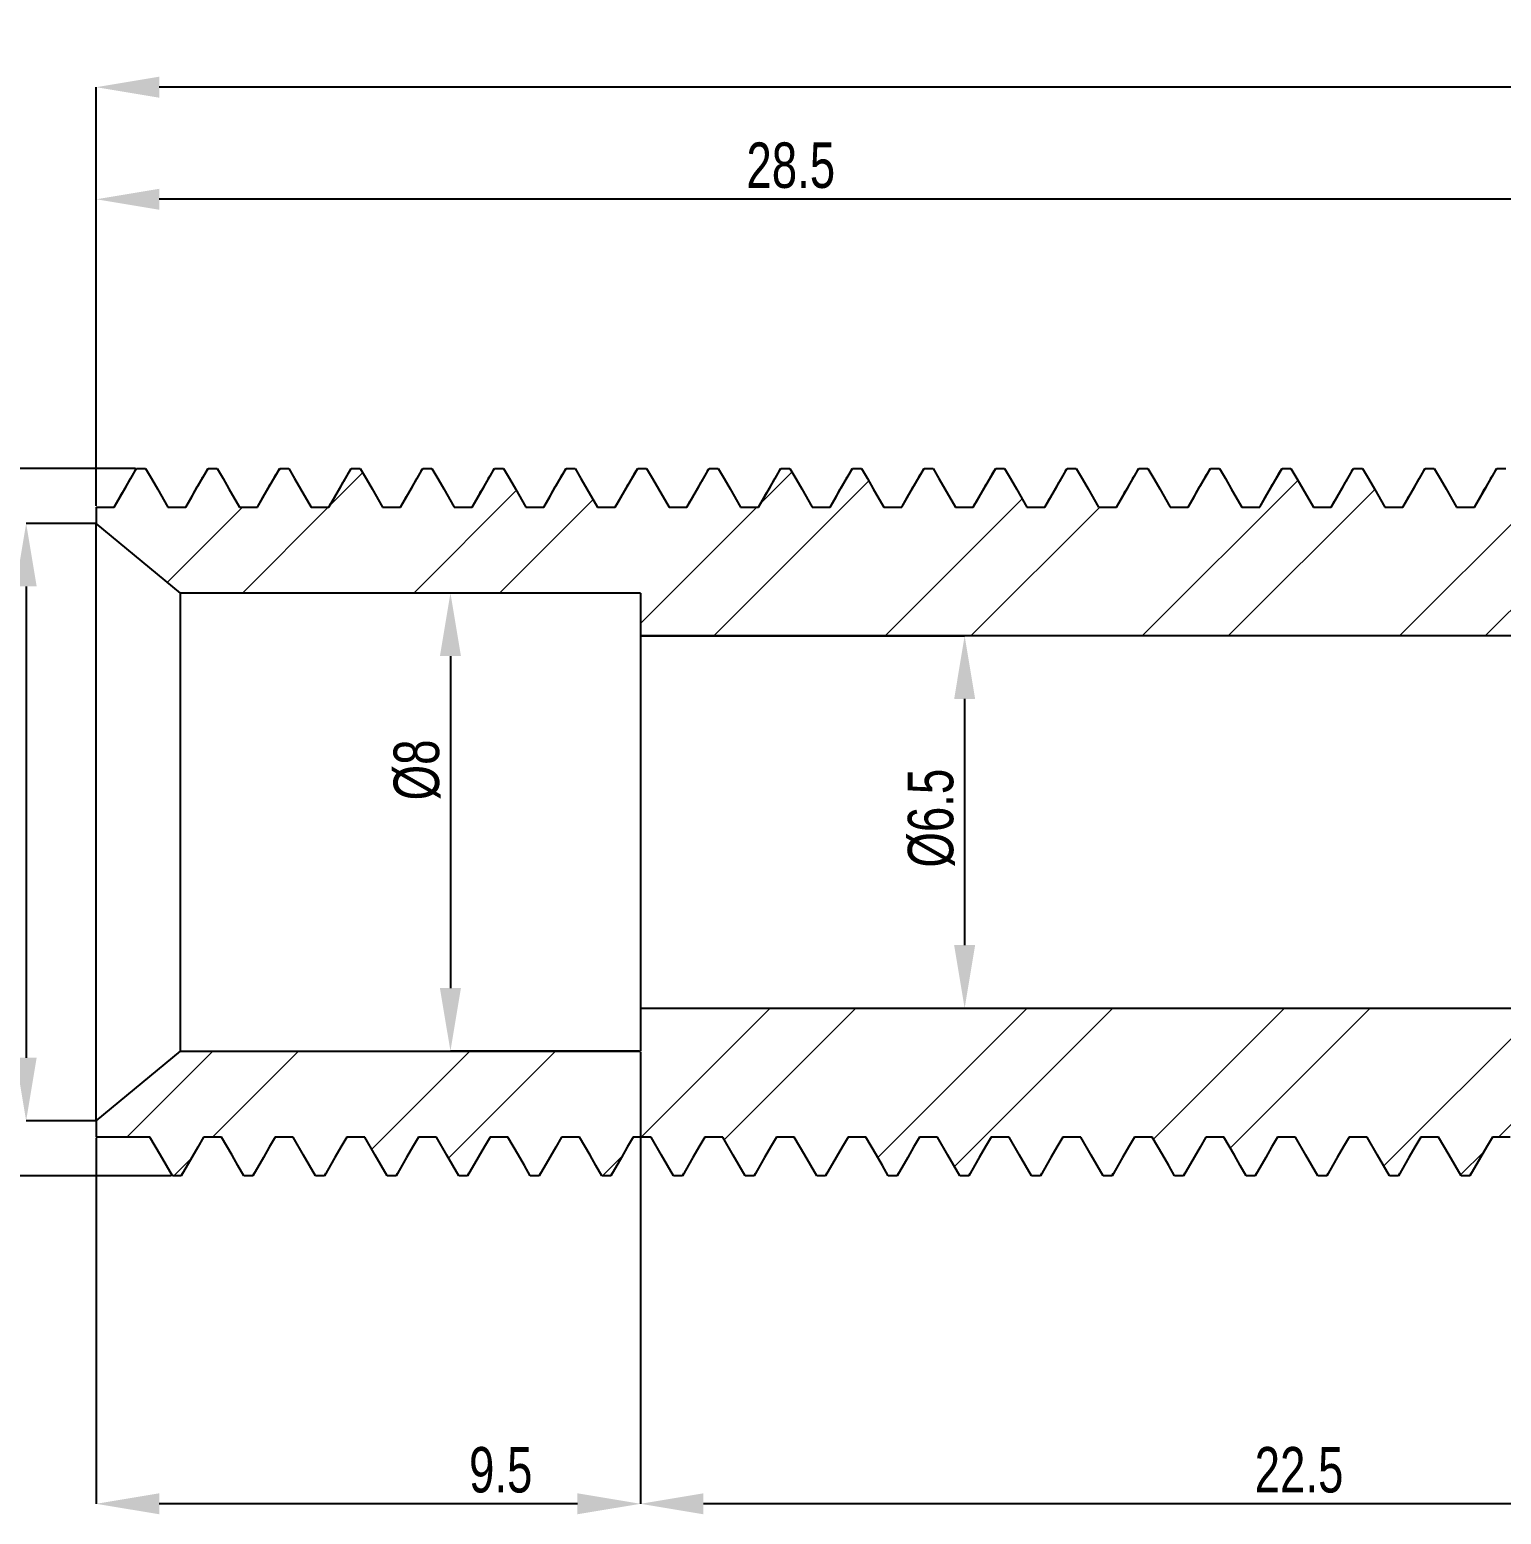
# Model space of a CAD drawing. Header units: millimetres. Extents: x 1113 to 2233, y 538 to 831.
# Drawn here: x 1229.4 to 1306.5, y 640.4 to 718.2 of the extents above; entities that cross this region are included whole.
import ezdxf

# ---------------------------------------------------------------- set-up
doc = ezdxf.new("R2010")
doc.units = ezdxf.units.MM
doc.styles.add('SLDTEXTSTYLE0', font='TXT', dxfattribs={"width": 0.75})
doc.dimstyles.new('SLDDIMSTYLE0', dxfattribs={"dimtxt": 2.38125, "dimasz": 3.302, "dimexe": 0, "dimexo": 0.0625, "dimgap": 0.595312, "dimtad": 1, "dimdec": 6, "dimlfac": 0.333333, "dimrnd": 1e-09, "dimzin": 12, "dimdsep": 46, "dimtxsty": 'SLDTEXTSTYLE0', "dimsah": 1, "dimcen": 0.09, "dimadec": 0, "dimazin": 3, "dimtfac": 1, "dimtdec": 1, "dimtofl": 0, "dimtmove": 0, "dimatfit": 3, "dimfxl": 1, "dimfrac": 2, "dimtolj": 1, "dimtzin": 12, "dimarcsym": 0})
doc.dimstyles.new('SLDDIMSTYLE4', dxfattribs={"dimtxt": 2.38125, "dimasz": 3.302, "dimexe": 0, "dimexo": 0.0625, "dimgap": 0.595312, "dimtad": 1, "dimdec": 6, "dimlfac": 0.333333, "dimrnd": 1e-09, "dimzin": 12, "dimdsep": 46, "dimtxsty": 'SLDTEXTSTYLE0', "dimsah": 1, "dimcen": 0.09, "dimadec": 0, "dimazin": 3, "dimtfac": 1, "dimtdec": 1, "dimtmove": 0, "dimatfit": 0, "dimfxl": 1, "dimfrac": 2, "dimtolj": 1, "dimtzin": 12, "dimarcsym": 0})
doc.dimstyles.new('SLDDIMSTYLE5', dxfattribs={"dimtxt": 2.38125, "dimasz": 3.302, "dimexe": 0, "dimexo": 0.0625, "dimgap": 0.595312, "dimtad": 1, "dimdec": 1, "dimlfac": 0.333333, "dimrnd": 1e-09, "dimzin": 12, "dimdsep": 46, "dimtxsty": 'SLDTEXTSTYLE0', "dimsah": 1, "dimcen": 0.09, "dimadec": 0, "dimazin": 3, "dimtfac": 1, "dimtdec": 1, "dimtofl": 0, "dimtmove": 0, "dimatfit": 3, "dimfxl": 1, "dimfrac": 2, "dimtolj": 1, "dimtzin": 12, "dimarcsym": 0})
pattern_1 = [(45, (1110.37, 536.097), (-6.7352, 6.7352), []), (45, (1114.861, 536.097), (-6.7352, 6.7352), [])]

# ---------------------------------------------------------------- blocks, each defined once
blk = doc.blocks.new('*D76')
at = {"color": 0, "linetype": 'Continuous', "lineweight": -2, "transparency": 16777216}
for p, q in [((1232.879, 693.269), (1232.879, 715.206)), ((1355.577, 715.206), (1236.181, 715.206)), ((1358.879, 705.269), (1358.879, 715.206))]:
    blk.add_line(p, q, dxfattribs=at)
at = {"color": 0, "linetype": 'Continuous', "transparency": 16777216}
for points in [[(1236.181, 715.757), (1236.181, 714.656), (1232.879, 715.206)], [(1355.577, 715.757), (1355.577, 714.656), (1358.879, 715.206)]]:
    blk.add_solid(points, dxfattribs=at)
at = {"layer": 'Defpoints', "color": 0, "linetype": 'Continuous', "transparency": 16777216}
for p in [(1232.879, 715.206), (1358.879, 705.206), (1232.879, 693.206)]:
    blk.add_point(p, dxfattribs=at)
at = {"color": 0, "linetype": 'Continuous', "lineweight": 18, "transparency": 16777216, "insert": (1311.511, 718.183), "char_height": 2.3813, "attachment_point": 2, "style": 'SLDTEXTSTYLE0'}
blk.add_mtext('\\A1;42', dxfattribs=at)
blk = doc.blocks.new('*D78')
at = {"color": 0, "linetype": 'Continuous', "lineweight": -2, "transparency": 16777216}
for p, q in [((1232.879, 693.269), (1232.879, 709.334)), ((1315.077, 709.334), (1236.181, 709.334)), ((1318.379, 705.269), (1318.379, 709.334))]:
    blk.add_line(p, q, dxfattribs=at)
at = {"color": 0, "linetype": 'Continuous', "transparency": 16777216}
for points in [[(1236.181, 709.884), (1236.181, 708.784), (1232.879, 709.334)], [(1315.077, 709.884), (1315.077, 708.784), (1318.379, 709.334)]]:
    blk.add_solid(points, dxfattribs=at)
at = {"layer": 'Defpoints', "color": 0, "linetype": 'Continuous', "transparency": 16777216}
for p in [(1232.879, 709.334), (1318.379, 705.206), (1232.879, 693.206)]:
    blk.add_point(p, dxfattribs=at)
at = {"color": 0, "linetype": 'Continuous', "lineweight": 18, "transparency": 16777216, "insert": (1269.257, 712.311), "char_height": 2.3813, "attachment_point": 2, "style": 'SLDTEXTSTYLE0'}
blk.add_mtext('\\A1;28.5', dxfattribs=at)
blk = doc.blocks.new('*D81')
at = {"color": 0, "linetype": 'Continuous', "lineweight": -2, "transparency": 16777216}
for p, q in [((1261.379, 664.644), (1261.379, 640.991)), ((1328.879, 663.594), (1328.879, 640.991)), ((1325.577, 640.991), (1264.681, 640.991))]:
    blk.add_line(p, q, dxfattribs=at)
at = {"color": 0, "linetype": 'Continuous', "transparency": 16777216}
for points in [[(1264.681, 641.541), (1264.681, 640.441), (1261.379, 640.991)], [(1325.577, 641.541), (1325.577, 640.441), (1328.879, 640.991)]]:
    blk.add_solid(points, dxfattribs=at)
at = {"layer": 'Defpoints', "color": 0, "linetype": 'Continuous', "transparency": 16777216}
for p in [(1261.379, 664.706), (1328.879, 663.656), (1261.379, 640.991)]:
    blk.add_point(p, dxfattribs=at)
at = {"color": 0, "linetype": 'Continuous', "lineweight": 18, "transparency": 16777216, "insert": (1295.879, 643.967), "char_height": 2.3813, "attachment_point": 2, "style": 'SLDTEXTSTYLE0'}
blk.add_mtext('\\A1;22.5', dxfattribs=at)
blk = doc.blocks.new('*D82')
at = {"color": 0, "linetype": 'Continuous', "lineweight": -2, "transparency": 16777216}
for p, q in [((1261.379, 664.644), (1261.379, 640.991)), ((1232.879, 660.144), (1232.879, 640.991)), ((1258.077, 640.991), (1236.181, 640.991))]:
    blk.add_line(p, q, dxfattribs=at)
at = {"color": 0, "linetype": 'Continuous', "transparency": 16777216}
for points in [[(1236.181, 641.541), (1236.181, 640.441), (1232.879, 640.991)], [(1258.077, 641.541), (1258.077, 640.441), (1261.379, 640.991)]]:
    blk.add_solid(points, dxfattribs=at)
at = {"layer": 'Defpoints', "color": 0, "linetype": 'Continuous', "transparency": 16777216}
for p in [(1261.379, 664.706), (1232.879, 660.206), (1232.879, 640.991)]:
    blk.add_point(p, dxfattribs=at)
at = {"color": 0, "linetype": 'Continuous', "lineweight": 18, "transparency": 16777216, "insert": (1254.063, 643.967), "char_height": 2.3813, "attachment_point": 2, "style": 'SLDTEXTSTYLE0'}
blk.add_mtext('\\A1;9.5', dxfattribs=at)
blk = doc.blocks.new('*D83')
at = {"color": 0, "linetype": 'Continuous', "lineweight": -2, "transparency": 16777216}
for p, q in [((1232.816, 692.356), (1229.206, 692.356)), ((1229.206, 689.054), (1229.206, 664.359)), ((1232.816, 661.057), (1229.206, 661.057))]:
    blk.add_line(p, q, dxfattribs=at)
at = {"color": 0, "linetype": 'Continuous', "transparency": 16777216}
for points in [[(1228.656, 689.054), (1229.756, 689.054), (1229.206, 692.356)], [(1228.656, 664.359), (1229.756, 664.359), (1229.206, 661.057)]]:
    blk.add_solid(points, dxfattribs=at)
at = {"layer": 'Defpoints', "color": 0, "linetype": 'Continuous', "transparency": 16777216}
for p in [(1232.879, 692.356), (1229.206, 661.057), (1232.879, 661.057)]:
    blk.add_point(p, dxfattribs=at)
at = {"color": 0, "linetype": 'Continuous', "lineweight": 18, "transparency": 16777216, "insert": (1226.229, 676.912), "char_height": 2.38125, "attachment_point": 2, "rotation": 90, "style": 'SLDTEXTSTYLE0'}
blk.add_mtext('\\A1;%%c10.432977', dxfattribs=at)
blk = doc.blocks.new('*D84')
at = {"color": 0, "linetype": 'Continuous', "lineweight": -2, "transparency": 16777216}
for p, q in [((1261.316, 688.706), (1251.43, 688.706)), ((1251.43, 685.404), (1251.43, 668.008)), ((1261.316, 664.706), (1251.43, 664.706))]:
    blk.add_line(p, q, dxfattribs=at)
at = {"color": 0, "linetype": 'Continuous', "transparency": 16777216}
for points in [[(1250.879, 685.404), (1251.98, 685.404), (1251.43, 688.706)], [(1250.879, 668.008), (1251.98, 668.008), (1251.43, 664.706)]]:
    blk.add_solid(points, dxfattribs=at)
at = {"layer": 'Defpoints', "color": 0, "linetype": 'Continuous', "transparency": 16777216}
for p in [(1261.379, 688.706), (1251.43, 664.706), (1261.379, 664.706)]:
    blk.add_point(p, dxfattribs=at)
at = {"color": 0, "linetype": 'Continuous', "lineweight": 18, "transparency": 16777216, "insert": (1248.453, 679.438), "char_height": 2.3813, "attachment_point": 2, "rotation": 90, "style": 'SLDTEXTSTYLE0'}
blk.add_mtext('\\A1;%%c8', dxfattribs=at)
blk = doc.blocks.new('*D85')
at = {"color": 0, "linetype": 'Continuous', "lineweight": -2, "transparency": 16777216}
for p, q in [((1261.441, 686.456), (1278.363, 686.456)), ((1278.363, 683.154), (1278.363, 670.258)), ((1261.441, 666.956), (1278.363, 666.956))]:
    blk.add_line(p, q, dxfattribs=at)
at = {"color": 0, "linetype": 'Continuous', "transparency": 16777216}
for points in [[(1277.813, 683.154), (1278.914, 683.154), (1278.363, 686.456)], [(1277.813, 670.258), (1278.914, 670.258), (1278.363, 666.956)]]:
    blk.add_solid(points, dxfattribs=at)
at = {"layer": 'Defpoints', "color": 0, "linetype": 'Continuous', "transparency": 16777216}
for p in [(1261.379, 686.456), (1261.379, 666.956), (1278.363, 666.956)]:
    blk.add_point(p, dxfattribs=at)
at = {"color": 0, "linetype": 'Continuous', "lineweight": 18, "transparency": 16777216, "insert": (1275.387, 676.912), "char_height": 2.3813, "attachment_point": 2, "rotation": 90, "style": 'SLDTEXTSTYLE0'}
blk.add_mtext('\\A1;%%c6.5', dxfattribs=at)
blk = doc.blocks.new('*D86')
at = {"color": 0, "linetype": 'Continuous', "lineweight": -2, "transparency": 16777216}
for p, q in [((1234.926, 695.236), (1224.511, 695.236)), ((1224.511, 691.934), (1224.511, 661.479)), ((1236.801, 658.177), (1224.511, 658.177))]:
    blk.add_line(p, q, dxfattribs=at)
at = {"color": 0, "linetype": 'Continuous', "transparency": 16777216}
for points in [[(1223.96, 691.934), (1225.061, 691.934), (1224.511, 695.236)], [(1223.96, 661.479), (1225.061, 661.479), (1224.511, 658.177)]]:
    blk.add_solid(points, dxfattribs=at)
at = {"layer": 'Defpoints', "color": 0, "linetype": 'Continuous', "transparency": 16777216}
for p in [(1234.988, 695.236), (1224.511, 658.177), (1236.863, 658.177)]:
    blk.add_point(p, dxfattribs=at)
at = {"color": 0, "linetype": 'Continuous', "lineweight": 18, "transparency": 16777216, "insert": (1221.534, 685.488), "char_height": 2.38125, "attachment_point": 2, "rotation": 90, "style": 'SLDTEXTSTYLE0'}
blk.add_mtext('\\A1;M12x1.25', dxfattribs=at)

msp = doc.modelspace()

# ---------------------------------------------------------------- hatches: boundary and pattern name
at = {"linetype": 'Continuous', "lineweight": 18}
h = msp.add_hatch(dxfattribs=at)
h.set_pattern_fill('ANSI32', style=0)
h.set_pattern_definition(pattern_1)
h.paths.add_polyline_path([(1287.4881823, 695.2361029), (1286.3163073, 693.2063559), (1285.3788073, 693.2063559), (1284.2069323, 695.2361029), (1283.7381823, 695.2361029), (1282.5663073, 693.2063559), (1281.6288073, 693.2063559), (1280.4569323, 695.2361029), (1279.9881823, 695.2361029), (1278.8163073, 693.2063559), (1277.8788073, 693.2063559), (1276.7069323, 695.2361029), (1276.2381823, 695.2361029), (1275.0663073, 693.2063559), (1274.1288073, 693.2063559), (1272.9569323, 695.2361029), (1272.4881823, 695.2361029), (1271.3163073, 693.2063559), (1270.3788073, 693.2063559), (1269.2069323, 695.2361029), (1268.7381823, 695.2361029), (1267.5663073, 693.2063559), (1266.6288073, 693.2063559), (1265.4569323, 695.2361029), (1264.9881823, 695.2361029), (1263.8163073, 693.2063559), (1262.8788073, 693.2063559), (1261.7069323, 695.2361029), (1261.2381823, 695.2361029), (1260.0663073, 693.2063559), (1259.1288073, 693.2063559), (1257.9569323, 695.2361029), (1257.4881823, 695.2361029), (1256.3163073, 693.2063559), (1255.3788073, 693.2063559), (1254.2069323, 695.2361029), (1253.7381823, 695.2361029), (1252.5663073, 693.2063559), (1251.6288073, 693.2063559), (1250.4569323, 695.2361029), (1249.9881823, 695.2361029), (1248.8163073, 693.2063559), (1247.8788073, 693.2063559), (1246.7069323, 695.2361029), (1246.2381823, 695.2361029), (1245.0663073, 693.2063559), (1244.1288073, 693.2063559), (1242.9569323, 695.2361029), (1242.4881823, 695.2361029), (1241.3163073, 693.2063559), (1240.3788073, 693.2063559), (1239.2069323, 695.2361029), (1238.7381823, 695.2361029), (1237.5663073, 693.2063559), (1236.6288073, 693.2063559), (1235.4569323, 695.2361029), (1234.9881823, 695.2361029), (1233.8163073, 693.2063559), (1232.8788073, 693.2063559), (1232.8788073, 692.3558211), (1237.2854061, 688.7063559), (1261.3788073, 688.7063559), (1261.3788073, 686.4563559), (1328.8788073, 686.4563559), (1328.8788073, 689.7563559), (1331.8788074, 689.7563559), (1332.8163074, 691.3801535), (1333.1913074, 691.3801535), (1334.1288073, 689.7563559), (1334.8788074, 689.7563559), (1335.8163074, 691.3801535), (1336.1913074, 691.3801535), (1337.1288073, 689.7563559), (1337.8788074, 689.7563559), (1338.8163074, 691.3801535), (1339.1913074, 691.3801535), (1340.1288073, 689.7563559), (1340.8788074, 689.7563559), (1341.8163074, 691.3801535), (1342.1913074, 691.3801535), (1343.1288073, 689.7563559), (1343.8788074, 689.7563559), (1344.8163074, 691.3801535), (1345.1913074, 691.3801535), (1346.1288073, 689.7563559), (1346.8788074, 689.7563559), (1347.8163074, 691.3801535), (1348.1913074, 691.3801535), (1349.1288073, 689.7563559), (1349.8788074, 689.7563559), (1350.8163074, 691.3801535), (1351.1913074, 691.3801535), (1352.1288073, 689.7563559), (1352.8788074, 689.7563559), (1353.8163074, 691.3801535), (1354.1913074, 691.3801535), (1355.1288073, 689.7563559), (1355.8788074, 689.7563559), (1356.8163074, 691.3801535), (1357.1913074, 691.3801535), (1358.1288073, 689.7563559), (1358.8788073, 689.7563559), (1358.8788073, 705.2063559), (1318.3788073, 705.2063559), (1318.3788073, 693.2063559), (1307.8788073, 693.2063559), (1306.7069323, 695.2361029), (1306.2381823, 695.2361029), (1305.0663073, 693.2063559), (1304.1288073, 693.2063559), (1302.9569323, 695.2361029), (1302.4881823, 695.2361029), (1301.3163073, 693.2063559), (1300.3788073, 693.2063559), (1299.2069323, 695.2361029), (1298.7381823, 695.2361029), (1297.5663073, 693.2063559), (1296.6288073, 693.2063559), (1295.4569323, 695.2361029), (1294.9881823, 695.2361029), (1293.8163073, 693.2063559), (1292.8788073, 693.2063559), (1291.7069323, 695.2361029), (1291.2381823, 695.2361029), (1290.0663073, 693.2063559), (1289.1288073, 693.2063559), (1287.9569323, 695.2361029)], flags=0)
h = msp.add_hatch(dxfattribs=at)
h.set_pattern_fill('ANSI32', style=0)
h.set_pattern_definition(pattern_1)
h.paths.add_polyline_path([(1288.1913073, 660.2063559), (1289.3631823, 658.1766088), (1289.8319323, 658.1766088), (1291.0038073, 660.2063559), (1291.9413073, 660.2063559), (1293.1131823, 658.1766088), (1293.5819323, 658.1766088), (1294.7538073, 660.2063559), (1295.6913073, 660.2063559), (1296.8631823, 658.1766088), (1297.3319323, 658.1766088), (1298.5038073, 660.2063559), (1299.4413073, 660.2063559), (1300.6131823, 658.1766088), (1301.0819323, 658.1766088), (1302.2538073, 660.2063559), (1303.1913073, 660.2063559), (1304.3631823, 658.1766088), (1304.8319323, 658.1766088), (1306.0038073, 660.2063559), (1306.9413073, 660.2063559), (1308.1131823, 658.1766088), (1308.5819323, 658.1766088), (1309.7538073, 660.2063559), (1318.3788073, 660.2063559), (1318.3788073, 648.2063559), (1358.8788073, 648.2063559), (1358.8788073, 663.6563559), (1356.6288073, 663.6563559), (1355.6913074, 662.0325583), (1355.3163074, 662.0325583), (1354.3788074, 663.6563559), (1353.6288073, 663.6563559), (1352.6913074, 662.0325583), (1352.3163074, 662.0325583), (1351.3788074, 663.6563559), (1350.6288073, 663.6563559), (1349.6913074, 662.0325583), (1349.3163074, 662.0325583), (1348.3788074, 663.6563559), (1347.6288073, 663.6563559), (1346.6913074, 662.0325583), (1346.3163074, 662.0325583), (1345.3788074, 663.6563559), (1344.6288073, 663.6563559), (1343.6913074, 662.0325583), (1343.3163074, 662.0325583), (1342.3788074, 663.6563559), (1341.6288073, 663.6563559), (1340.6913074, 662.0325583), (1340.3163074, 662.0325583), (1339.3788074, 663.6563559), (1338.6288073, 663.6563559), (1337.6913074, 662.0325583), (1337.3163074, 662.0325583), (1336.3788074, 663.6563559), (1335.6288073, 663.6563559), (1334.6913074, 662.0325583), (1334.3163074, 662.0325583), (1333.3788074, 663.6563559), (1332.6288073, 663.6563559), (1331.6913074, 662.0325583), (1331.3163074, 662.0325583), (1330.3788074, 663.6563559), (1328.8788073, 663.6563559), (1328.8788073, 666.9563559), (1261.3788073, 666.9563559), (1261.3788073, 664.7063559), (1237.2854061, 664.7063559), (1232.8788073, 661.0568906), (1232.8788073, 660.2063559), (1235.6913073, 660.2063559), (1236.8631823, 658.1766088), (1237.3319323, 658.1766088), (1238.5038073, 660.2063559), (1239.4413073, 660.2063559), (1240.6131823, 658.1766088), (1241.0819323, 658.1766088), (1242.2538073, 660.2063559), (1243.1913073, 660.2063559), (1244.3631823, 658.1766088), (1244.8319323, 658.1766088), (1246.0038073, 660.2063559), (1246.9413073, 660.2063559), (1248.1131823, 658.1766088), (1248.5819323, 658.1766088), (1249.7538073, 660.2063559), (1250.6913073, 660.2063559), (1251.8631823, 658.1766088), (1252.3319323, 658.1766088), (1253.5038073, 660.2063559), (1254.4413073, 660.2063559), (1255.6131823, 658.1766088), (1256.0819323, 658.1766088), (1257.2538073, 660.2063559), (1258.1913073, 660.2063559), (1259.3631823, 658.1766088), (1259.8319323, 658.1766088), (1261.0038073, 660.2063559), (1261.9413073, 660.2063559), (1263.1131823, 658.1766088), (1263.5819323, 658.1766088), (1264.7538073, 660.2063559), (1265.6913073, 660.2063559), (1266.8631823, 658.1766088), (1267.3319323, 658.1766088), (1268.5038073, 660.2063559), (1269.4413073, 660.2063559), (1270.6131823, 658.1766088), (1271.0819323, 658.1766088), (1272.2538073, 660.2063559), (1273.1913073, 660.2063559), (1274.3631823, 658.1766088), (1274.8319323, 658.1766088), (1276.0038073, 660.2063559), (1276.9413073, 660.2063559), (1278.1131823, 658.1766088), (1278.5819323, 658.1766088), (1279.7538073, 660.2063559), (1280.6913073, 660.2063559), (1281.8631823, 658.1766088), (1282.3319323, 658.1766088), (1283.5038073, 660.2063559), (1284.4413073, 660.2063559), (1285.6131823, 658.1766088), (1286.0819323, 658.1766088), (1287.2538073, 660.2063559)], flags=0)

# ---------------------------------------------------------------- linework, layer by layer
at = {"color": 7, "linetype": 'Continuous', "lineweight": 25}
for p, q in [((1234.9573125, 695.1724988), (1234.9881803, 695.2361035)), ((1234.9881803, 695.2361035), (1235.4569298, 695.2361035)), ((1238.7073145, 695.1724988), (1238.7381823, 695.2361035)), ((1238.7381823, 695.2361035), (1239.2069319, 695.2361035)), ((1242.457311, 695.1724988), (1242.4881843, 695.2361035)), ((1242.4881843, 695.2361035), (1242.9569339, 695.2361035)), ((1246.207313, 695.1724988), (1246.2381807, 695.2361035)), ((1246.2381807, 695.2361035), (1246.7069303, 695.2361035)), ((1249.957315, 695.1724988), (1249.9881828, 695.2361035)), ((1249.9881828, 695.2361035), (1250.4569323, 695.2361035)), ((1253.7073114, 695.1724988), (1253.7381848, 695.2361035)), ((1253.7381848, 695.2361035), (1254.2069343, 695.2361035)), ((1257.4573134, 695.1724988), (1257.4881812, 695.2361035)), ((1257.4881812, 695.2361035), (1257.9569307, 695.2361035)), ((1261.2073099, 695.1724988), (1261.2381832, 695.2361035)), ((1261.2381832, 695.2361035), (1261.7069328, 695.2361035)), ((1264.9573119, 695.1724988), (1264.9881796, 695.2361035)), ((1264.9881796, 695.2361035), (1265.4569348, 695.2361035)), ((1268.7073139, 695.1724988), (1268.7381816, 695.2361035)), ((1268.7381816, 695.2361035), (1269.2069312, 695.2361035)), ((1272.4573131, 695.1724988), (1272.4881836, 695.2361035)), ((1272.4881836, 695.2361035), (1272.9569332, 695.2361035)), ((1276.2073123, 695.1724988), (1276.2381829, 695.2361035)), ((1276.2381829, 695.2361035), (1276.7069324, 695.2361035)), ((1279.9573115, 695.1724988), (1279.9881821, 695.2361035)), ((1279.9881821, 695.2361035), (1280.4569316, 695.2361035)), ((1283.7073135, 695.1724988), (1283.7381813, 695.2361035)), ((1283.7381813, 695.2361035), (1284.2069336, 695.2361035)), ((1287.4573128, 695.1724988), (1287.4881833, 695.2361035)), ((1287.4881833, 695.2361035), (1287.9569329, 695.2361035)), ((1291.207312, 695.1724988), (1291.2381825, 695.2361035)), ((1291.2381825, 695.2361035), (1291.7069321, 695.2361035)), ((1294.9573126, 695.1724988), (1294.9881817, 695.2361035)), ((1294.9881817, 695.2361035), (1295.4569327, 695.2361035)), ((1298.7073118, 695.1724988), (1298.7381824, 695.2361035)), ((1298.7381824, 695.2361035), (1299.2069319, 695.2361035)), ((1302.4573124, 695.1724988), (1302.488183, 695.2361035)), ((1302.488183, 695.2361035), (1302.9569325, 695.2361035)), ((1306.2073116, 695.1724988), (1306.2381822, 695.2361035)), ((1306.2381822, 695.2361035), (1306.7069324, 695.2361035)), ((1232.8788073, 693.2063558), (1232.8788073, 692.3558217)), ((1232.8788073, 693.2063558), (1233.8163064, 693.2063558)), ((1236.6288093, 693.2063558), (1237.5663084, 693.2063558)), ((1240.3788057, 693.2063558), (1241.3163048, 693.2063558)), ((1244.1288078, 693.2063558), (1245.0663069, 693.2063558)), ((1247.8788098, 693.2063558), (1248.8163089, 693.2063558)), ((1251.6288062, 693.2063558), (1252.5663053, 693.2063558)), ((1255.3788082, 693.2063558), (1256.3163073, 693.2063558)), ((1259.1288046, 693.2063558), (1260.0663093, 693.2063558)), ((1262.8788066, 693.2063558), (1263.8163057, 693.2063558)), ((1266.6288086, 693.2063558), (1267.5663078, 693.2063558)), ((1270.3788051, 693.2063558), (1271.3163098, 693.2063558)), ((1274.1288071, 693.2063558), (1275.0663062, 693.2063558)), ((1277.8788063, 693.2063558), (1278.8163082, 693.2063558)), ((1281.6288083, 693.2063558), (1282.5663074, 693.2063558)), ((1285.3788075, 693.2063558), (1286.3163066, 693.2063558)), ((1289.1288067, 693.2063558), (1290.0663086, 693.2063558)), ((1292.878806, 693.2063558), (1293.8163079, 693.2063558)), ((1296.628808, 693.2063558), (1297.5663071, 693.2063558)), ((1300.3788072, 693.2063558), (1301.3163077, 693.2063558)), ((1304.1288078, 693.2063558), (1305.0663069, 693.2063558)), ((1237.2854085, 688.7063564), (1232.8788073, 692.3558217)), ((1232.8788073, 661.05689), (1232.8788073, 692.3558217)), ((1261.3788092, 688.7063564), (1237.2854085, 688.7063564)), ((1237.2854085, 664.7063553), (1237.2854085, 688.7063564)), ((1261.3788092, 688.7063564), (1261.3788092, 686.4563561)), ((1328.8788077, 686.4563561), (1261.3788092, 686.4563561)), ((1261.3788092, 686.4563561), (1261.3788092, 666.9563557)), ((1261.3788092, 666.9563557), (1261.3788092, 664.7063553)), ((1261.3788092, 666.9563557), (1328.8788077, 666.9563557)), ((1232.8788073, 661.05689), (1237.2854085, 664.7063553)), ((1237.2854085, 664.7063553), (1261.3788092, 664.7063553)), ((1232.8788073, 661.05689), (1232.8788073, 660.206356)), ((1235.6913046, 660.206356), (1232.8788073, 660.206356)), ((1239.4413066, 660.206356), (1238.5038075, 660.206356)), ((1243.1913086, 660.206356), (1242.2538095, 660.206356)), ((1246.9413051, 660.206356), (1246.003806, 660.206356)), ((1250.6913071, 660.206356), (1249.753808, 660.206356)), ((1254.4413091, 660.206356), (1253.50381, 660.206356)), ((1258.1913055, 660.206356), (1257.2538064, 660.206356)), ((1261.9413075, 660.206356), (1261.0038084, 660.206356)), ((1265.6913095, 660.206356), (1264.7538048, 660.206356)), ((1269.441306, 660.206356), (1268.5038069, 660.206356)), ((1273.191308, 660.206356), (1272.2538061, 660.206356)), ((1276.9413072, 660.206356), (1276.0038081, 660.206356)), ((1280.6913064, 660.206356), (1279.7538073, 660.206356)), ((1284.4413084, 660.206356), (1283.5038065, 660.206356)), ((1288.1913076, 660.206356), (1287.2538085, 660.206356)), ((1291.9413069, 660.206356), (1291.0038078, 660.206356)), ((1295.6913075, 660.206356), (1294.753807, 660.206356)), ((1299.4413067, 660.206356), (1298.5038076, 660.206356)), ((1303.1913073, 660.206356), (1302.2538068, 660.206356)), ((1306.9413072, 660.206356), (1306.0038074, 660.206356)), ((1237.3319336, 658.1766083), (1236.8631841, 658.1766083)), ((1237.3319336, 658.1766083), (1237.4009838, 658.3188757)), ((1241.0819301, 658.1766083), (1240.6131805, 658.1766083)), ((1241.0819301, 658.1766083), (1241.1509802, 658.3188757)), ((1244.8319321, 658.1766083), (1244.3631825, 658.1766083)), ((1244.8319321, 658.1766083), (1244.9009822, 658.3188757)), ((1248.5819341, 658.1766083), (1248.1131845, 658.1766083)), ((1248.5819341, 658.1766083), (1248.6509786, 658.3188757)), ((1252.3319305, 658.1766083), (1251.863181, 658.1766083)), ((1252.3319305, 658.1766083), (1252.4009806, 658.3188757)), ((1256.0819325, 658.1766083), (1255.613183, 658.1766083)), ((1256.0819325, 658.1766083), (1256.1509826, 658.3188757)), ((1259.8319345, 658.1766083), (1259.363185, 658.1766083)), ((1259.8319345, 658.1766083), (1259.9009791, 658.3188757)), ((1263.581931, 658.1766083), (1263.1131814, 658.1766083)), ((1263.581931, 658.1766083), (1263.6509811, 658.3188757)), ((1267.331933, 658.1766083), (1266.8631834, 658.1766083)), ((1267.331933, 658.1766083), (1267.4009831, 658.3188757)), ((1271.081935, 658.1766083), (1270.6131798, 658.1766083)), ((1271.081935, 658.1766083), (1271.1509795, 658.3188757)), ((1274.8319314, 658.1766083), (1274.3631819, 658.1766083)), ((1274.8319314, 658.1766083), (1274.9009815, 658.3188757)), ((1278.5819334, 658.1766083), (1278.1131811, 658.1766083)), ((1278.5819334, 658.1766083), (1278.6509807, 658.3188757)), ((1282.3319326, 658.1766083), (1281.8631831, 658.1766083)), ((1282.3319326, 658.1766083), (1282.40098, 658.3188757)), ((1286.0819319, 658.1766083), (1285.6131823, 658.1766083)), ((1286.0819319, 658.1766083), (1286.150982, 658.3188757)), ((1289.8319311, 658.1766083), (1289.3631815, 658.1766083)), ((1289.8319311, 658.1766083), (1289.9009812, 658.3188757)), ((1293.5819331, 658.1766083), (1293.1131835, 658.1766083)), ((1293.5819331, 658.1766083), (1293.6509804, 658.3188757)), ((1297.3319323, 658.1766083), (1296.8631828, 658.1766083)), ((1297.3319323, 658.1766083), (1297.400981, 658.3188757)), ((1301.0819329, 658.1766083), (1300.613182, 658.1766083)), ((1301.0819329, 658.1766083), (1301.1509816, 658.3188757)), ((1304.8319321, 658.1766083), (1304.3631826, 658.1766083)), ((1304.8319321, 658.1766083), (1304.9009809, 658.3188757))]:
    msp.add_line(p, q, dxfattribs=at)
at = {"color": 7, "linetype": 'Continuous', "lineweight": 25, "flags": 128}
for points in [[(1233.8163064, 693.2063558), (1234.1275544, 693.7454533), (1234.4388024, 694.2845507), (1234.9881803, 695.2361035)], [(1235.4569298, 695.2361035), (1235.7681778, 694.697006), (1236.0794259, 694.1579086), (1236.6288093, 693.2063558)], [(1237.5663084, 693.2063558), (1237.8775564, 693.7454533), (1238.1888044, 694.2845507), (1238.7381823, 695.2361035)], [(1239.2069319, 695.2361035), (1239.5181799, 694.697006), (1239.8294279, 694.1579086), (1240.3788057, 693.2063558)], [(1241.3163048, 693.2063558), (1241.6275528, 693.7454533), (1241.9388009, 694.2845507), (1242.4881843, 695.2361035)], [(1242.9569339, 695.2361035), (1243.2681819, 694.697006), (1243.5794299, 694.1579086), (1244.1288078, 693.2063558)], [(1245.0663069, 693.2063558), (1245.3775549, 693.7454533), (1245.6888029, 694.2845507), (1246.2381807, 695.2361035)], [(1246.7069303, 695.2361035), (1247.0181783, 694.697006), (1247.3294263, 694.1579086), (1247.8788098, 693.2063558)], [(1248.8163089, 693.2063558), (1249.1275569, 693.7454533), (1249.4388049, 694.2845507), (1249.9881828, 695.2361035)], [(1250.4569323, 695.2361035), (1250.7681803, 694.697006), (1251.0794283, 694.1579086), (1251.6288062, 693.2063558)], [(1252.5663053, 693.2063558), (1252.8775533, 693.7454533), (1253.1888013, 694.2845507), (1253.7381848, 695.2361035)], [(1254.2069343, 695.2361035), (1254.5181823, 694.697006), (1254.8294303, 694.1579086), (1255.3788082, 693.2063558)], [(1256.3163073, 693.2063558), (1256.6275553, 693.7454533), (1256.9388033, 694.2845507), (1257.4881812, 695.2361035)], [(1257.9569307, 695.2361035), (1258.2681787, 694.697006), (1258.5794267, 694.1579086), (1259.1288046, 693.2063558)], [(1260.0663093, 693.2063558), (1260.3775573, 693.7454533), (1260.6888053, 694.2845507), (1261.2381832, 695.2361035)], [(1261.7069328, 695.2361035), (1262.0181808, 694.697006), (1262.3294288, 694.1579086), (1262.8788066, 693.2063558)], [(1263.8163057, 693.2063558), (1264.1275537, 693.7454533), (1264.4388017, 694.2845507), (1264.9881796, 695.2361035)], [(1265.4569348, 695.2361035), (1265.7681828, 694.697006), (1266.0794308, 694.1579086), (1266.6288086, 693.2063558)], [(1267.5663078, 693.2063558), (1267.8775558, 693.7454533), (1268.1888038, 694.2845507), (1268.7381816, 695.2361035)], [(1269.2069312, 695.2361035), (1269.5181792, 694.697006), (1269.8294272, 694.1579086), (1270.3788051, 693.2063558)], [(1271.3163098, 693.2063558), (1271.627555, 693.7454533), (1271.938803, 694.2845507), (1272.4881836, 695.2361035)], [(1272.9569332, 695.2361035), (1273.2681812, 694.697006), (1273.5794292, 694.1579086), (1274.1288071, 693.2063558)], [(1275.0663062, 693.2063558), (1275.3775542, 693.7454533), (1275.6888022, 694.2845507), (1276.2381829, 695.2361035)], [(1276.7069324, 695.2361035), (1277.0181804, 694.697006), (1277.3294284, 694.1579086), (1277.8788063, 693.2063558)], [(1278.8163082, 693.2063558), (1279.1275562, 693.7454533), (1279.4388042, 694.2845507), (1279.9881821, 695.2361035)], [(1280.4569316, 695.2361035), (1280.7681796, 694.697006), (1281.0794276, 694.1579086), (1281.6288083, 693.2063558)], [(1282.5663074, 693.2063558), (1282.8775554, 693.7454533), (1283.1888034, 694.2845507), (1283.7381813, 695.2361035)], [(1284.2069336, 695.2361035), (1284.5181816, 694.697006), (1284.8294297, 694.1579086), (1285.3788075, 693.2063558)], [(1286.3163066, 693.2063558), (1286.6275546, 693.7454533), (1286.9388026, 694.2845507), (1287.4881833, 695.2361035)], [(1287.9569329, 695.2361035), (1288.2681809, 694.697006), (1288.5794289, 694.1579086), (1289.1288067, 693.2063558)], [(1290.0663086, 693.2063558), (1290.3775566, 693.7454533), (1290.6888047, 694.2845507), (1291.2381825, 695.2361035)], [(1291.7069321, 695.2361035), (1292.0181801, 694.697006), (1292.3294281, 694.1579086), (1292.878806, 693.2063558)], [(1293.8163079, 693.2063558), (1294.1275559, 693.7454533), (1294.4388039, 694.2845507), (1294.9881817, 695.2361035)], [(1295.4569327, 695.2361035), (1295.7681807, 694.697006), (1296.0794287, 694.1579086), (1296.628808, 693.2063558)], [(1297.5663071, 693.2063558), (1297.8775551, 693.7454533), (1298.1888031, 694.2845507), (1298.7381824, 695.2361035)], [(1299.2069319, 695.2361035), (1299.5181799, 694.697006), (1299.8294279, 694.1579086), (1300.3788072, 693.2063558)], [(1301.3163077, 693.2063558), (1301.6275557, 693.7454533), (1301.9388037, 694.2845507), (1302.488183, 695.2361035)], [(1302.9569325, 695.2361035), (1303.2681805, 694.697006), (1303.5794285, 694.1579086), (1304.1288078, 693.2063558)], [(1305.0663069, 693.2063558), (1305.3775549, 693.7454533), (1305.6888029, 694.2845507), (1306.2381822, 695.2361035)], [(1236.8631841, 658.1766083), (1236.5519361, 658.7157057), (1236.2406881, 659.2548032), (1235.6913046, 660.206356)], [(1238.5038075, 660.206356), (1238.1925595, 659.6672585), (1237.8813115, 659.128161), (1237.3319336, 658.1766083)], [(1240.6131805, 658.1766083), (1240.3019325, 658.7157057), (1239.9906845, 659.2548032), (1239.4413066, 660.206356)], [(1242.2538095, 660.206356), (1241.9425615, 659.6672585), (1241.6313135, 659.128161), (1241.0819301, 658.1766083)], [(1244.3631825, 658.1766083), (1244.0519345, 658.7157057), (1243.7406865, 659.2548032), (1243.1913086, 660.206356)], [(1246.003806, 660.206356), (1245.692558, 659.6672585), (1245.38131, 659.128161), (1244.8319321, 658.1766083)], [(1248.1131845, 658.1766083), (1247.8019365, 658.7157057), (1247.4906885, 659.2548032), (1246.9413051, 660.206356)], [(1249.753808, 660.206356), (1249.44256, 659.6672585), (1249.131312, 659.128161), (1248.5819341, 658.1766083)], [(1251.863181, 658.1766083), (1251.551933, 658.7157057), (1251.240685, 659.2548032), (1250.6913071, 660.206356)], [(1253.50381, 660.206356), (1253.192562, 659.6672585), (1252.881314, 659.128161), (1252.3319305, 658.1766083)], [(1255.613183, 658.1766083), (1255.301935, 658.7157057), (1254.990687, 659.2548032), (1254.4413091, 660.206356)], [(1257.2538064, 660.206356), (1256.9425584, 659.6672585), (1256.6313104, 659.128161), (1256.0819325, 658.1766083)], [(1259.363185, 658.1766083), (1259.051937, 658.7157057), (1258.740689, 659.2548032), (1258.1913055, 660.206356)], [(1261.0038084, 660.206356), (1260.6925604, 659.6672585), (1260.3813124, 659.128161), (1259.8319345, 658.1766083)], [(1263.1131814, 658.1766083), (1262.8019334, 658.7157057), (1262.4906854, 659.2548032), (1261.9413075, 660.206356)], [(1264.7538048, 660.206356), (1264.4425568, 659.6672585), (1264.1313088, 659.128161), (1263.581931, 658.1766083)], [(1266.8631834, 658.1766083), (1266.5519354, 658.7157057), (1266.2406874, 659.2548032), (1265.6913095, 660.206356)], [(1268.5038069, 660.206356), (1268.1925589, 659.6672585), (1267.8813108, 659.128161), (1267.331933, 658.1766083)], [(1270.6131798, 658.1766083), (1270.3019318, 658.7157057), (1269.9906838, 659.2548032), (1269.441306, 660.206356)], [(1272.2538061, 660.206356), (1271.9425581, 659.6672585), (1271.6313101, 659.128161), (1271.081935, 658.1766083)], [(1274.3631819, 658.1766083), (1274.0519339, 658.7157057), (1273.7406858, 659.2548032), (1273.191308, 660.206356)], [(1276.0038081, 660.206356), (1275.6925601, 659.6672585), (1275.3813121, 659.128161), (1274.8319314, 658.1766083)], [(1278.1131811, 658.1766083), (1277.8019331, 658.7157057), (1277.4906851, 659.2548032), (1276.9413072, 660.206356)], [(1279.7538073, 660.206356), (1279.4425593, 659.6672585), (1279.1313113, 659.128161), (1278.5819334, 658.1766083)], [(1281.8631831, 658.1766083), (1281.5519351, 658.7157057), (1281.2406871, 659.2548032), (1280.6913064, 660.206356)], [(1283.5038065, 660.206356), (1283.1925585, 659.6672585), (1282.8813105, 659.128161), (1282.3319326, 658.1766083)], [(1285.6131823, 658.1766083), (1285.3019343, 658.7157057), (1284.9906863, 659.2548032), (1284.4413084, 660.206356)], [(1287.2538085, 660.206356), (1286.9425605, 659.6672585), (1286.6313125, 659.128161), (1286.0819319, 658.1766083)], [(1289.3631815, 658.1766083), (1289.0519335, 658.7157057), (1288.7406855, 659.2548032), (1288.1913076, 660.206356)], [(1291.0038078, 660.206356), (1290.6925597, 659.6672585), (1290.3813117, 659.128161), (1289.8319311, 658.1766083)], [(1293.1131835, 658.1766083), (1292.8019355, 658.7157057), (1292.4906875, 659.2548032), (1291.9413069, 660.206356)], [(1294.753807, 660.206356), (1294.442559, 659.6672585), (1294.131311, 659.128161), (1293.5819331, 658.1766083)], [(1296.8631828, 658.1766083), (1296.5519347, 658.7157057), (1296.2406867, 659.2548032), (1295.6913075, 660.206356)], [(1298.5038076, 660.206356), (1298.1925596, 659.6672585), (1297.8813116, 659.128161), (1297.3319323, 658.1766083)], [(1300.613182, 658.1766083), (1300.301934, 658.7157057), (1299.990686, 659.2548032), (1299.4413067, 660.206356)], [(1302.2538068, 660.206356), (1301.9425588, 659.6672585), (1301.6313108, 659.128161), (1301.0819329, 658.1766083)], [(1304.3631826, 658.1766083), (1304.0519346, 658.7157057), (1303.7406866, 659.2548032), (1303.1913073, 660.206356)], [(1306.0038074, 660.206356), (1305.6925594, 659.6672585), (1305.3813114, 659.128161), (1304.8319321, 658.1766083)]]:
    msp.add_lwpolyline(points, dxfattribs=at)
at = {"color": 7, "linetype": 'Continuous', "lineweight": 25}
for points, knots in [([(1234.9577875, 695.2099282), (1234.7618409, 694.8710455), (1234.375664, 694.2031665), (1233.9894015, 693.5353308), (1233.7991291, 693.2063558)], [0, 0, 0, 0, 0.5074012728, 1, 1, 1, 1]), ([(1238.7077839, 695.2099282), (1238.5118395, 694.8710453), (1238.1256665, 694.2031651), (1237.7394038, 693.5353306), (1237.5491311, 693.2063558)], [0, 0, 0, 0, 0.5074006774, 1, 1, 1, 1]), ([(1242.4577859, 695.2099282), (1242.2618393, 694.8710455), (1241.8756624, 694.2031665), (1241.4893999, 693.5353308), (1241.2991275, 693.2063558)], [0, 0, 0, 0, 0.5074012728, 1, 1, 1, 1]), ([(1246.207788, 695.2099282), (1246.0118413, 694.8710455), (1245.6256644, 694.2031665), (1245.2394019, 693.5353308), (1245.0491295, 693.2063558)], [0, 0, 0, 0, 0.5074012728, 1, 1, 1, 1]), ([(1249.9577844, 695.2099282), (1249.7618374, 694.8710458), (1249.3756602, 694.203168), (1248.9894017, 693.535331), (1248.7991316, 693.2063558)], [0, 0, 0, 0, 0.5074018861, 1, 1, 1, 1]), ([(1253.7077864, 695.2099282), (1253.5118397, 694.8710455), (1253.1256628, 694.2031665), (1252.7394004, 693.5353308), (1252.549128, 693.2063558)], [0, 0, 0, 0, 0.5074012728, 1, 1, 1, 1]), ([(1257.4577884, 695.2099282), (1257.2618418, 694.8710455), (1256.8756648, 694.2031665), (1256.4894024, 693.5353308), (1256.29913, 693.2063558)], [0, 0, 0, 0, 0.5074012728, 1, 1, 1, 1]), ([(1261.2077848, 695.2099282), (1261.0118378, 694.8710458), (1260.6256607, 694.203168), (1260.2394022, 693.535331), (1260.049132, 693.2063558)], [0, 0, 0, 0, 0.5074018861, 1, 1, 1, 1]), ([(1264.9577868, 695.2099282), (1264.7618402, 694.8710455), (1264.3756633, 694.2031665), (1263.9894008, 693.5353308), (1263.7991284, 693.2063558)], [0, 0, 0, 0, 0.5074012728, 1, 1, 1, 1]), ([(1268.7077889, 695.2099282), (1268.5118422, 694.8710455), (1268.1256653, 694.2031665), (1267.7394028, 693.5353308), (1267.5491304, 693.2063558)], [0, 0, 0, 0, 0.5074012728, 1, 1, 1, 1]), ([(1272.4577853, 695.2099282), (1272.2618399, 694.8710453), (1271.8756651, 694.2031651), (1271.4894005, 693.5353306), (1271.2991269, 693.2063558)], [0, 0, 0, 0, 0.5074006685, 1, 1, 1, 1]), ([(1276.2077873, 695.2099282), (1276.0118406, 694.8710455), (1275.6256637, 694.2031665), (1275.2394013, 693.5353308), (1275.0491289, 693.2063558)], [0, 0, 0, 0, 0.5074012728, 1, 1, 1, 1]), ([(1279.9577865, 695.2099282), (1279.7618399, 694.8710455), (1279.3756629, 694.2031665), (1278.9894005, 693.5353308), (1278.7991281, 693.2063558)], [0, 0, 0, 0, 0.5074012728, 1, 1, 1, 1]), ([(1283.7077857, 695.2099282), (1283.5118389, 694.8710456), (1283.1256619, 694.2031672), (1282.7394014, 693.5353309), (1282.5491301, 693.2063558)], [0, 0, 0, 0, 0.50740157944, 1, 1, 1, 1]), ([(1287.4577877, 695.2099282), (1287.2618411, 694.8710455), (1286.8756642, 694.2031665), (1286.4894017, 693.5353308), (1286.2991293, 693.2063558)], [0, 0, 0, 0, 0.5074012728, 1, 1, 1, 1]), ([(1291.207787, 695.2099282), (1291.0118403, 694.8710455), (1290.6256634, 694.2031665), (1290.2394009, 693.5353308), (1290.0491285, 693.2063558)], [0, 0, 0, 0, 0.5074012728, 1, 1, 1, 1]), ([(1294.9577862, 695.2099282), (1294.7618393, 694.8710456), (1294.3756623, 694.2031672), (1293.9894018, 693.5353309), (1293.7991305, 693.2063558)], [0, 0, 0, 0, 0.50740157944, 1, 1, 1, 1]), ([(1298.7077868, 695.2099282), (1298.51184, 694.8710456), (1298.1256631, 694.2031669), (1297.7394016, 693.5353309), (1297.5491298, 693.2063558)], [0, 0, 0, 0, 0.5074014261, 1, 1, 1, 1]), ([(1302.457786, 695.2099282), (1302.2618399, 694.8710455), (1301.875664, 694.2031662), (1301.4894015, 693.5353308), (1301.299129, 693.2063558)], [0, 0, 0, 0, 0.50740112395, 1, 1, 1, 1]), ([(1306.2077866, 695.2099282), (1306.0118399, 694.8710456), (1305.6256629, 694.2031669), (1305.2394014, 693.5353309), (1305.0491296, 693.2063558)], [0, 0, 0, 0, 0.5074014261, 1, 1, 1, 1])]:
    msp.add_open_spline(points, degree=3, knots=knots, dxfattribs=at)

# ---------------------------------------------------------------- dimensions: what is measured, and where the dimension line sits
at = {"color": 7, "linetype": 'Continuous', "lineweight": 18}
for base, p1, p2, picture, middle in [((1232.8788073, 715.2063559), (1358.8788073, 705.2063559), (1232.8788073, 693.2063559), '*D76', (1311.5106509, 715.2063559)), ((1232.8788073, 709.3340373), (1318.3788073, 705.2063559), (1232.8788073, 693.2063559), '*D78', (1269.2571394, 709.3340373)), ((1232.8788073, 640.9908508), (1261.3788073, 664.7063559), (1232.8788073, 660.2063559), '*D82', (1254.0627655, 640.9908508)), ((1261.3788073, 640.9908508), (1328.8788073, 663.6563559), (1261.3788073, 664.7063559), '*D81', (1295.8788073, 640.9908508))]:
    dim = msp.add_linear_dim(base=base, p1=p1, p2=p2, dimstyle='SLDDIMSTYLE0', dxfattribs=at)
    dim.commit()
    dim.dimension.update_dxf_attribs({"geometry": picture, "text_midpoint": middle, "dimtype": 160})
for base, p1, p2, text, dimstyle, picture, middle in [((1224.5105872, 658.1766088), (1234.9881823, 695.2361029), (1236.8631823, 658.1766088), 'M12x1.25', 'SLDDIMSTYLE5', '*D86', (1224.5105872, 685.4875401)), ((1229.2059725, 661.0568906), (1232.8788073, 692.3558211), (1232.8788073, 661.0568906), '%%c<>', 'SLDDIMSTYLE0', '*D83', (1229.2059725, 676.9122591)), ((1251.4297491, 664.7063559), (1261.3788073, 688.7063559), (1261.3788073, 664.7063559), '%%c<>', 'SLDDIMSTYLE0', '*D84', (1251.4297491, 679.437788)), ((1278.3633327, 666.9563559), (1261.3788073, 686.4563559), (1261.3788073, 666.9563559), '%%c<>', 'SLDDIMSTYLE4', '*D85', (1278.3633327, 676.9122591))]:
    dim = msp.add_linear_dim(base=base, p1=p1, p2=p2, angle=90, text=text, dimstyle=dimstyle, dxfattribs=at)
    dim.commit()
    dim.dimension.update_dxf_attribs({"geometry": picture, "text_midpoint": middle, "dimtype": 160})

doc.saveas('drawing.dxf')
